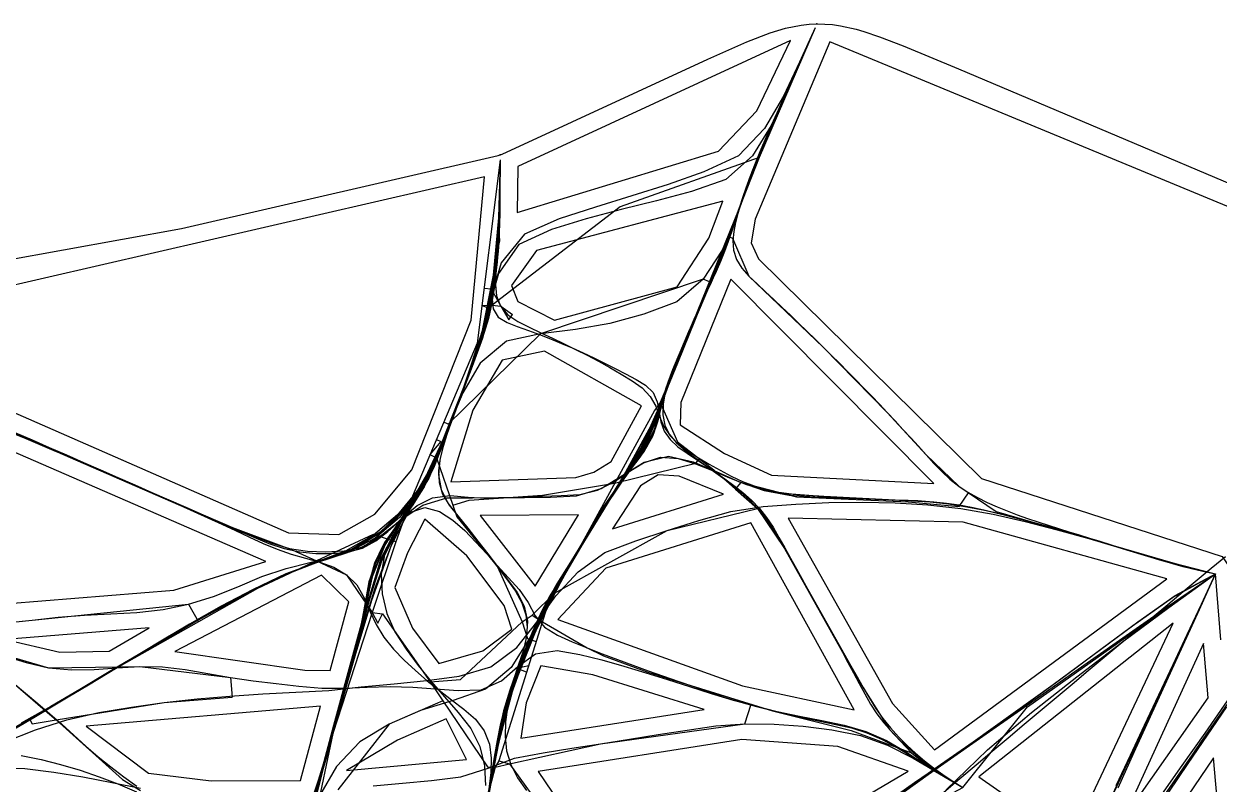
# Model space of a CAD drawing. Header units: metres. Extents: x 465982 to 489928, y 209046 to 231790.
# Drawn here: x 473876 to 478407, y 225433 to 228313 of the extents above; entities that cross this region are included whole.
import ezdxf

# ---------------------------------------------------------------- set-up
doc = ezdxf.new("R2010")
doc.units = ezdxf.units.M
for name, color, linetype in [('ANCHORS_INSIDE', 30, 'CONTINUOUS'), ('ANCHORS_OUTSIDE', 30, 'CONTINUOUS'), ('CELL', 1, 'CONTINUOUS'), ('GREEN_CORRIDOR_EDGES', 3, 'CONTINUOUS'), ('GREEN_CORRIDOR_PARCELS', 3, 'CONTINUOUS'), ('WOOL_PARCELS', 32, 'CONTINUOUS'), ('WOOL_ROADS_L1', 30, 'CONTINUOUS'), ('WOOL_ROADS_L2', 94, 'CONTINUOUS'), ('WOOL_THREADS', 8, 'CONTINUOUS')]:
    doc.layers.add(name, color=color, linetype=linetype)

msp = doc.modelspace()

# ---------------------------------------------------------------- linework, layer by layer
at = {"layer": 'ANCHORS_INSIDE'}
msp.add_point((477440.505, 225468.088), dxfattribs=at)
at = {"layer": 'ANCHORS_OUTSIDE'}
for p in [(476881.86, 228313.48), (475681.251, 227817.878)]:
    msp.add_point(p, dxfattribs=at)
at = {"layer": 'CELL'}
msp.add_lwpolyline([(473803.14, 227416.44), (474472.98, 227538.34), (475673.41, 227815.21), (475688.81, 227820.45), (476468.82, 228180.22), (476616.05, 228245.43), (476704.48, 228279.29), (476763.5, 228296.93), (476822.63, 228308.75), (476852.23, 228312.05), (476881.86, 228313.48), (476911.52, 228313.01), (476941.22, 228310.66), (476970.94, 228306.52), (477030.46, 228293.51), (477060.25, 228285.01), (477119.89, 228265.06), (477209.41, 228230.54), (477418.4, 228143.25), (479120.33, 227423.16)], dxfattribs=at)
at = {"layer": 'GREEN_CORRIDOR_EDGES'}
msp.add_lwpolyline([(477363.299, 225402.434), (477424.421, 225454.416), (477485.494, 225506.15), (477546.238, 225557.481), (477607.081, 225608.64), (477667.793, 225659.624), (477728.486, 225710.527), (477789.214, 225761.422), (477849.987, 225812.141), (477910.66, 225862.77), (477971.384, 225913.384), (478032.013, 225963.91), (478092.332, 226014.095), (478152.484, 226064.198), (478212.191, 226114.013), (478270.207, 226162.339), (478323.692, 226206.676), (478377.076, 226250.968), (478430.502, 226295.428)], dxfattribs=at)
at = {"layer": 'GREEN_CORRIDOR_PARCELS'}
for points in [[(477843.101, 225217.369), (478232.065, 226043.309), (477496.338, 225460.172)], [(478044.199, 225303.186), (478365.492, 225759.459), (478347.597, 225966.278)], [(478451.44, 224791.106), (478385.393, 225531.844), (478065.775, 225061.483)]]:
    msp.add_lwpolyline(points, close=True, dxfattribs=at)
at = {"layer": 'WOOL_PARCELS'}
for points in [[(475745.641, 227599.208), (476508.63, 227831.764), (476654.29, 227984.088), (476781.472, 228250.431), (475748.067, 227773.786)], [(478488.433, 225949.306), (478480.862, 225928.998), (479381.928, 227230.958), (476931.206, 228245.696), (476647.768, 227573.348), (476632.593, 227483.456), (476660.616, 227422.886), (477506.009, 226590.932), (478418.465, 226294.737), (478459.5, 226234.333)], [(474878.91, 226385.167), (475069.527, 226378.373), (475206.905, 226455.746), (475346.389, 226623.686), (475572.07, 227191.195), (475622.245, 227734.452), (473536.65, 227253.426), (473563.576, 227043.601), (473615.803, 226937.66)], [(475887.316, 227191.025), (476351.92, 227316.877), (476472.427, 227501.451), (476525.634, 227642.421), (475818.845, 227455.502), (475724.836, 227322.085), (475749.02, 227261.037)], [(477325.9, 226571.524), (476555.316, 227346.859), (476366.351, 226878.369), (476363.415, 226794.422), (476531.91, 226685.63), (476709.626, 226603.692)], [(475494.481, 226578.496), (475968.534, 226595.122), (476036.292, 226615.318), (476102.816, 226655.67), (476217.096, 226866.739), (475849.158, 227074.021), (475689.401, 227039.228), (475578.465, 226849.325)], [(473567.44, 226096.916), (474444.529, 226167.514), (474793.676, 226276.858), (473562.909, 226810.504), (473501.341, 226214.574)], [(476107.047, 226399.929), (476528.17, 226531.307), (476360.013, 226599.78), (476280.26, 226604.671), (476212.831, 226563.599)], [(475448.851, 225889.752), (475615.809, 225938.481), (475725.751, 226020.209), (475696.809, 226109.712), (475555.584, 226297.447), (475395.375, 226437.175), (475329.626, 226309.557), (475282.314, 226177.888), (475348.968, 226024.202)], [(475814.224, 226183.499), (475978.381, 226453.647), (475605.876, 226450.94)], [(477327.752, 225562.353), (478207.835, 226211.076), (477436.383, 226425.563), (476772.813, 226440.158), (477168.296, 225738.23)], [(477023.679, 225714.084), (476631.672, 226422.823), (476081.511, 226251.188), (475900.066, 226057.046), (476599.667, 225805.615)], [(474941.645, 225864.609), (475037.333, 225863.835), (475108.427, 226123.755), (475003.703, 226225.006), (474448.868, 225935.003)], [(474012.968, 225932.216), (474199.41, 225936.084), (474350.666, 226025.138), (473806.73, 225981.356)], [(475759.89, 225606.601), (476454.594, 225715.582), (476032.806, 225847.436), (475835.808, 225881.01), (475780.115, 225740.606)], [(474586.047, 225445.259), (474924.994, 225445.976), (475000.496, 225728.705), (474111.945, 225652.114), (474348.813, 225474.514)], [(475098.486, 225483.964), (475553.794, 225526.735), (475476.822, 225680.626), (475291.929, 225599.699)], [(476143.9, 224921.363), (476655.681, 225144.141), (477227.965, 225481.595), (476961.456, 225575.345), (476597.894, 225602.279), (475825.107, 225480.589), (476009.082, 225210.488)]]:
    msp.add_lwpolyline(points, close=True, dxfattribs=at)
at = {"layer": 'WOOL_ROADS_L1'}
for points in [[(476875.433, 228299.212), (476663.256, 227807.487), (476586.206, 227611.693), (476306.083, 226920.62), (476287.394, 226879.349), (476266.603, 226848.407), (475858.879, 226102.638), (475676.252, 225521.024), (475663.089, 225496.922), (475446.108, 224674.042), (475185.321, 224184.35), (475163.459, 224131.5), (475043.45, 223930.082), (474806.369, 223548.002)], [(475681.218, 227798.999), (475594.843, 227103.776), (475320.773, 226458.169), (475316.567, 226435.709), (475285.441, 226350.468), (475196.186, 226083.039), (475047.178, 225624.167), (474980.321, 225305.995), (474963.3, 225265.744), (474940.689, 225127.77), (474899.982, 224938.017), (474912.04, 224234.728), (474807.13, 223590.036), (474806.369, 223548.002)]]:
    msp.add_lwpolyline(points, dxfattribs=at)
at = {"layer": 'WOOL_ROADS_L2'}
for points in [[(476663.256, 227807.487), (476136.791, 227620.619), (475651.665, 227248.093)], [(476544.706, 227509.309), (476562.314, 227502.171), (476623.795, 227357.769), (476905.892, 227088.599), (477148.856, 226840.702), (477296.013, 226680.513), (477419.646, 226562.245), (477560.991, 226465.395), (478230.78, 226271.534), (478392.919, 226229.579)], [(476474.621, 227336.409), (476451.134, 227345.929), (475834.534, 227139.446)], [(475620.786, 227312.593), (475647.661, 227309.254)], [(475647.661, 227309.254), (475684.36, 227243.473)], [(475636.281, 227236.28), (475612.524, 227246.094), (475651.665, 227248.093)], [(475651.665, 227248.093), (475636.281, 227236.28)], [(475651.665, 227248.093), (475684.36, 227243.473)], [(475684.36, 227243.473), (475728.342, 227212.698)], [(475684.36, 227243.473), (475713.923, 227191.821)], [(475713.923, 227191.821), (475728.342, 227212.698)], [(477963.993, 225050.035), (479125.615, 226731.722), (479462.307, 227228.966)], [(475834.534, 227139.446), (475484.802, 226797.43)], [(473472.476, 226917.078), (473541.737, 226919.041), (473778.012, 226789.605), (474626.867, 226420.391), (474893.227, 226320.66)], [(476287.394, 226879.349), (476353.261, 226730.193), (476491.964, 226623.227), (476573.338, 226550.947)], [(475484.802, 226797.43), (475467.849, 226804.627)], [(475457.047, 226731.252), (475415.415, 226681.614)], [(475439.807, 226738.57), (475457.047, 226731.252)], [(475415.415, 226681.614), (475439.672, 226669.744), (475501.833, 226490.276)], [(476422.944, 226648.443), (476436.49, 226666.008)], [(475501.833, 226490.276), (475563.718, 226509.106), (475841.591, 226527.818), (476115.06, 226573.122), (476422.944, 226648.443)], [(476573.338, 226550.947), (476595.209, 226575.57), (476804.519, 226521.916), (477227.673, 226501.931), (477421.686, 226484.61)], [(476573.338, 226550.947), (476656.726, 226477.392)], [(477421.686, 226484.61), (477457.235, 226536.489)], [(475501.833, 226490.276), (475517.42, 226445.273), (475670.76, 226256.141), (475764.851, 226047.938)], [(475887.118, 226156.505), (476314.663, 226394.312), (476656.726, 226477.392)], [(476656.726, 226477.392), (476759.836, 226325.344), (477032.282, 225838.718), (477157.803, 225639.57), (477240.174, 225551.921)], [(475285.441, 226350.468), (475200.22, 226378.425), (474985.656, 226278.324)], [(474893.227, 226320.66), (474985.656, 226278.324)], [(474985.656, 226278.324), (474761.706, 226173.843), (474236.385, 225877.62)], [(474985.656, 226278.324), (475098.852, 226226.476), (475196.186, 226083.039)], [(476832.742, 225097.341), (477435.814, 225420.649), (477680.675, 225725.368), (478392.919, 226229.579), (477873.302, 225113.672), (477963.993, 225050.035), (478533.465, 224707.226)], [(475887.118, 226156.505), (475802.804, 226072.581), (475841.659, 226047.798)], [(473584.881, 226020.994), (474500.632, 226114.673)], [(474500.632, 226114.673), (474537.941, 226047.665)], [(475196.186, 226083.039), (475235.995, 226078.121), (475416.015, 225820.265)], [(475196.186, 226083.039), (475218.392, 226042.498)], [(475218.392, 226042.498), (475235.995, 226078.121)], [(475764.851, 226047.938), (475802.804, 226072.581)], [(475416.015, 225820.265), (475531.078, 225829.245), (475764.851, 226047.938)], [(475764.851, 226047.938), (475785.23, 225984.321)], [(475841.659, 226047.798), (476011.115, 225948.82), (476073.256, 225918.7), (476241.178, 225857.578), (476713.351, 225710.177), (477012.16, 225636.205), (477240.174, 225551.921)], [(475785.23, 225984.321), (475818.452, 225973.889)], [(473636.98, 225971.361), (473834.907, 225816.505), (473957.349, 225711.525)], [(473636.98, 225971.361), (473969.539, 225873.49), (474236.385, 225877.62)], [(474236.385, 225877.62), (473957.349, 225711.525)], [(474236.385, 225877.62), (474315.154, 225878.839), (474659.418, 225837.05)], [(475741.656, 225872.783), (475789.647, 225882.155)], [(475781.819, 225857.226), (475741.656, 225872.783)], [(474659.418, 225837.05), (474665.659, 225762.168)], [(475416.015, 225820.265), (475464.558, 225748.236)], [(473998.566, 225676.186), (474408.057, 225741.605), (474665.659, 225762.168)], [(475464.558, 225748.236), (475261.085, 225659.546), (475065.998, 225411.316)], [(475464.558, 225748.236), (475633.274, 225497.79)], [(473957.349, 225711.525), (473899.017, 225677.331)], [(473957.349, 225711.525), (473998.566, 225676.186)], [(476609.455, 225661.165), (476632.623, 225735.378)], [(473899.017, 225677.331), (473592.721, 225504.945)], [(473899.017, 225677.331), (473907.821, 225661.689)], [(473907.821, 225661.689), (473998.566, 225676.186)], [(473998.566, 225676.186), (474250.505, 225450.712), (474318.333, 225408.903)], [(475716.903, 225509.404), (476062.317, 225586.029), (476609.455, 225661.165)], [(475676.252, 225521.024), (475716.903, 225509.404)], [(477240.174, 225551.921), (477285.488, 225514.629)], [(475633.274, 225497.79), (475663.089, 225496.922), (475716.903, 225509.404)], [(475716.903, 225509.404), (475856.817, 225314.676), (475980.156, 225109.732), (476109.484, 224844.532)], [(476211.659, 224708.14), (476813.303, 225133.599), (477328.951, 225487.457)], [(477285.488, 225514.629), (477328.951, 225487.457)]]:
    msp.add_lwpolyline(points, dxfattribs=at)
at = {"layer": 'WOOL_THREADS'}
for points in [[(476875.433, 228299.212), (476820.448, 228174.488), (476766, 228051.204), (476708.456, 227929.05), (476637.722, 227814.087), (476536.633, 227724.173), (476407.074, 227678.554), (476274.01, 227643.568), (476140.569, 227610.089), (476007.597, 227574.923), (475876.242, 227534.382), (475751.818, 227477.033), (475674.838, 227367.785), (475637.986, 227238.435), (475603.046, 227108.31), (475559.998, 226980.232), (475514.032, 226853.019), (475466.268, 226726.478), (475411.941, 226602.615), (475337.979, 226489.796), (475241.926, 226394.443), (475126.555, 226322.927), (474997.777, 226276.767), (474869.349, 226229.785), (474745.345, 226170.695), (474623.615, 226106.638), (474503.487, 226039.091), (474385.146, 225968.413), (474267.25, 225897.097), (474149.204, 225826.027), (474031.464, 225754.777), (473913.784, 225683.984), (473795.45, 225614.242)], [(476875.433, 228299.212), (476816.661, 228168.189), (476755.319, 228039.726), (476682.976, 227916.863), (476584.529, 227813.911), (476454.054, 227752.906), (476318.007, 227704.943), (476180.418, 227661.482), (476042.397, 227619.413), (475905.034, 227575.144), (475773.159, 227517.328), (475685.767, 227408.286), (475645.878, 227273.806), (475611.775, 227137.249), (475567.85, 227002.609), (475520.055, 226869.454), (475469.859, 226737.027), (475412.866, 226607.443), (475334.891, 226489.8), (475233.172, 226391.111), (475111.839, 226317.478), (474977.444, 226268.546), (474843.801, 226216.972), (474714.867, 226153.048), (474588.575, 226084.322), (474464.028, 226012.335), (474340.099, 225939.783), (474216.648, 225866.654), (474093.272, 225793.361), (473969.784, 225720.814), (473845.15, 225650.269)], [(476875.433, 228299.212), (476821.426, 228179.062), (476768.293, 228060.285), (476715.848, 227941.027), (476665.536, 227820.714), (476618.643, 227698.703), (476573.949, 227575.913), (476522.76, 227455.634), (476451.134, 227345.929), (476350.927, 227260.46), (476226.326, 227213.242), (476097.551, 227178.359), (475966.575, 227154.953), (475834.752, 227139.652), (475705.424, 227111.486), (475605.132, 227028.185), (475539.392, 226915.65), (475489.573, 226795.05), (475441.038, 226673.507), (475383.19, 226556.308), (475311.746, 226447.392), (475242.123, 226337.142), (475193.397, 226215.603), (475165.219, 226086.632), (475136.523, 225957.568), (475102.536, 225829.66), (475067.431, 225701.906), (475030.911, 225574.097), (474991.924, 225447.138), (474949.409, 225321.404)], [(476875.433, 228299.212), (476822.353, 228181.105), (476770.104, 228064.484), (476718.452, 227947.65), (476668.598, 227829.835), (476622.065, 227710.503), (476578.942, 227589.915), (476535.687, 227469.337), (476487.311, 227350.47), (476434.682, 227232.933), (476383.221, 227114.984), (476334.523, 226995.81), (476292.142, 226875.169), (476246.794, 226755.802), (476182.36, 226644.638), (476110.887, 226537.927), (476042.151, 226429.744), (475976.841, 226319.382), (475911.601, 226208.837), (475848.632, 226097.23), (475791.183, 225983.017), (475723.243, 225874.665), (475625.745, 225792.367), (475503.716, 225749.699), (475380.054, 225711.619), (475261.085, 225659.546), (475149.605, 225592.849), (475060.552, 225499.419), (474996.214, 225387.824)], [(476875.433, 228299.212), (476804.859, 228142.072), (476735.553, 227985.411), (476668.918, 227827.558), (476606.999, 227667.556), (476548.171, 227506.462), (476485.083, 227346.867), (476417.54, 227188.38), (476352.067, 227028.962), (476288.406, 226868.693), (476218.266, 226711.068), (476128.785, 226563.154), (476036.442, 226416.949), (475947.139, 226268.404), (475861.475, 226118.171), (475789.869, 225961.841), (475729.813, 225800.431), (475684.448, 225633.851), (475650.781, 225464.622), (475620.631, 225294.621)], [(476875.433, 228299.212), (476787.05, 228101.91), (476700.898, 227903.722), (476620.411, 227703.245), (476544.203, 227501.335), (476463.528, 227300.995), (476382.439, 227100.81), (476301.071, 226900.255), (476212.792, 226703.097), (476100.467, 226517.765), (475986.909, 226332.513), (475877.669, 226144.597), (475786.644, 225948.222), (475713.533, 225744.288), (475662.515, 225533.585), (475623.487, 225320.214)], [(476875.433, 228299.212), (476811.304, 228156.976), (476747.991, 228015.464), (476686.459, 227873.308), (476629.067, 227729.269), (476575.943, 227583.687), (476521.662, 227438.441), (476460.839, 227295.499), (476399.761, 227152.562), (476341.781, 227008.242), (476289.59, 226862.597), (476230.189, 226719.976), (476148.356, 226587.97), (476062.248, 226458.3), (475979.532, 226326.15), (475898.504, 226192.804), (475826.585, 226054.874), (475765.873, 225912.396), (475714.627, 225765.986), (475676.508, 225615.683), (475648.61, 225463.843), (475623.539, 225311.158)], [(476875.433, 228299.212), (476817.352, 228170.31), (476759.976, 228042.55), (476703.484, 227914.115), (476650.319, 227784.669), (476601.806, 227653.46), (476554.774, 227521.433), (476503.557, 227390.874), (476446.9, 227261.892), (476391.194, 227132.411), (476338.59, 227001.962), (476291.089, 226870.451), (476238.723, 226740.831), (476166.322, 226620.152), (476088.795, 226502.796), (476014.205, 226383.109), (475941.935, 226262.169), (475871.391, 226140.41), (475810.794, 226014.144), (475756.569, 225884.978), (475710.19, 225752.72), (475675.967, 225616.927), (475650.178, 225480.011), (475626.791, 225342.322)], [(476875.433, 228299.212), (476793.176, 228115.935), (476712.894, 227932.111), (476637.14, 227746.038), (476566.716, 227557.515), (476493.758, 227369.812), (476415.514, 227184.044), (476339.024, 226997.419), (476263.782, 226811.318), (476169.608, 226633.593), (476063.856, 226462.521), (475958.804, 226290.671), (475857.995, 226116.384), (475775.14, 225933.935), (475708.87, 225744.689), (475662.595, 225549.521), (475627.44, 225352.261)], [(476875.433, 228299.212), (476781.829, 228090.417), (476691.046, 227880.265), (476606.794, 227667.374), (476526.306, 227453.042), (476439.993, 227240.576), (476354.234, 227027.956), (476266.14, 226816.195), (476156.851, 226614.343), (476037.144, 226418.359), (475921.402, 226219.579), (475816.761, 226015.228), (475732.142, 225801.9), (475672.323, 225579.671), (475628.17, 225354.065)], [(476875.433, 228299.212), (476834.876, 228208.87), (476795.021, 228120.138), (476755.39, 228031.763), (476716.102, 227943.13), (476677.693, 227854.052), (476641.253, 227764.263), (476607.56, 227673.345), (476576.159, 227581.667), (476544.681, 227489.812), (476509.056, 227399.656), (476469.464, 227310.783), (476429.237, 227221.958), (476390.292, 227132.488), (476352.896, 227042.642), (476318.439, 226951.771), (476290.999, 226859.578), (476262.37, 226767.902), (476216.617, 226682.816), (476159.864, 226603.501), (476102.716, 226524.277), (476049.6, 226441.997), (475999.512, 226357.767), (475948.451, 226274.255), (475896.396, 226191.689), (475849.091, 226106.865), (475809.319, 226019.066), (475771.907, 225930.212), (475736.724, 225840.355), (475706.441, 225748.413), (475682.035, 225654.831), (475663.744, 225559.658), (475647.6, 225464.197), (475631.296, 225368.576)], [(476875.433, 228299.212), (476828.216, 228194.05), (476781.676, 228090.445), (476735.268, 227986.726), (476689.691, 227882.663), (476646.565, 227777.583), (476607.105, 227671.033), (476570.188, 227563.503), (476531.343, 227456.283), (476487.735, 227350.363), (476440.603, 227245.525), (476394.813, 227140.242), (476351.568, 227034.265), (476311.974, 226926.988), (476276.338, 226819.035), (476230.538, 226715.07), (476168.211, 226619.46), (476103.087, 226525.878), (476041.693, 226429.611), (475983.4, 226331.308), (475924.285, 226233.271), (475866.106, 226135.14), (475815.535, 226033.466), (475771.411, 225928.689), (475731.211, 225822.136), (475697.268, 225712.917), (475671.875, 225601.693), (475651.271, 225489.878), (475632.708, 225377.67)], [(476875.433, 228299.212), (476841.104, 228222.693), (476807.477, 228147.714), (476774.306, 228073.624), (476741.29, 227999.658), (476708.579, 227925.464), (476676.477, 227850.931), (476645.768, 227775.822), (476617.211, 227699.861), (476590.519, 227623.247), (476564.25, 227546.079), (476536.744, 227469.384), (476506.479, 227393.589), (476473.439, 227318.384), (476439.11, 227243.324), (476405.815, 227167.867), (476373.455, 227091.796), (476341.725, 227015.562), (476313.946, 226938.591), (476291.385, 226860.913), (476268.413, 226783.431), (476232.607, 226710.492), (476186.699, 226643.081), (476138.923, 226577.04), (476092.147, 226509.943), (476048.494, 226440.337), (476007.094, 226369.265), (475964.896, 226298.685), (475921.493, 226228.48), (475878.073, 226158.421), (475839.771, 226086.329), (475807.187, 226011.591), (475775.357, 225936.511), (475744.794, 225860.699), (475717.929, 225783.935), (475694.57, 225705.767), (475676.632, 225626.242), (475660.823, 225546.619), (475648.046, 225466.693), (475634.796, 225386.48)], [(476875.433, 228299.212), (476798.867, 228128.605), (476723.781, 227957.951), (476652.19, 227785.808), (476586.395, 227611.56), (476520.688, 227437.265), (476449.079, 227264.863), (476378.156, 227092.271), (476309.063, 226919.126), (476238.192, 226747.095), (476143.907, 226585.81), (476043.456, 226427.818), (475946.142, 226267.704), (475853.475, 226105.199), (475777.337, 225935.132), (475715.391, 225759.115), (475671.1, 225577.927), (475637.498, 225394.726)], [(476875.433, 228299.212), (476847.863, 228237.761), (476821.037, 228177.978), (476794.883, 228119.648), (476768.878, 228061.648), (476742.781, 228003.538), (476716.764, 227945.372), (476691.061, 227887.181), (476666.321, 227828.894), (476642.421, 227770.013), (476620.169, 227710.384), (476599.394, 227650.249), (476579.242, 227589.538), (476559.488, 227528.656), (476538.098, 227468.152), (476514.377, 227408.376), (476488.17, 227349.322), (476460.068, 227290.652), (476432.892, 227231.576), (476406.752, 227172.181), (476381.228, 227112.648), (476355.952, 227052.882), (476330.355, 226993.177), (476309.116, 226932.822), (476293.311, 226871.562), (476279.473, 226809.908), (476259.491, 226749.812), (476227.529, 226694.119), (476188.088, 226642.365), (476148.13, 226591.122), (476109.29, 226538.472), (476073.252, 226484.222), (476039.737, 226427.976), (476007.696, 226370.667), (475974.653, 226313.976), (475940.339, 226257.87), (475904.877, 226202.587), (475870.107, 226146.876), (475838.946, 226090.072), (475812.409, 226031.228), (475787.92, 225971.521), (475763.927, 225911.263), (475740.153, 225850.583), (475718.601, 225789.167), (475698.792, 225726.431), (475682.759, 225662.937), (475670.11, 225598.644), (475659.073, 225534.419), (475649.052, 225470.015), (475637.991, 225405.459)], [(476875.433, 228299.212), (476853.449, 228250.21), (476832.23, 228202.913), (476811.76, 228157.292), (476791.737, 228112.624), (476771.83, 228068.22), (476751.934, 228023.943), (476732.22, 227979.925), (476712.398, 227935.593), (476692.508, 227890.72), (476673.259, 227845.908), (476654.461, 227800.888), (476636.486, 227755.328), (476619.339, 227709.187), (476603.006, 227662.544), (476587.62, 227615.251), (476572.614, 227567.89), (476556.864, 227520.427), (476539.945, 227473.22), (476521.647, 227426.472), (476501.912, 227380.173), (476480.644, 227334.056), (476458.396, 227287.488), (476436.896, 227240.677), (476416.093, 227193.453), (476395.839, 227145.771), (476375.841, 227098.097), (476355.523, 227050.318), (476335.121, 227002.324), (476316.936, 226954.238), (476302.276, 226905.966), (476289.632, 226857.306), (476277.726, 226808.501), (476262.128, 226760.429), (476239.241, 226714.718), (476210.317, 226671.466), (476178.02, 226628.997), (476145.907, 226586.353), (476114.379, 226542.839), (476084.365, 226498.56), (476055.617, 226452.937), (476027.974, 226406.609), (476000.791, 226359.193), (475973.117, 226312.173), (475944.596, 226265.158), (475915.405, 226218.566), (475886.241, 226172.23), (475859.6, 226125.035), (475835.629, 226076.945), (475814.048, 226028.849), (475793.812, 225979.892), (475774.451, 225930.105), (475755.781, 225879.714), (475737.712, 225828.777), (475722.074, 225776.562), (475709.518, 225723.093), (475701.315, 225668.744), (475699.833, 225613.771), (475705.957, 225559.365), (475722.01, 225506.656), (475747.684, 225456.378), (475781.876, 225409.067)], [(476875.433, 228299.212), (476857.179, 228258.515), (476839.687, 228219.517), (476822.831, 228181.939), (476806.587, 228145.751), (476790.724, 228110.384), (476774.924, 228075.156), (476759.137, 228040.036), (476743.288, 228004.583), (476727.437, 227969.023), (476711.622, 227933.628), (476695.763, 227897.923), (476680.373, 227862.224), (476665.241, 227826.138), (476650.289, 227789.747), (476635.984, 227753.173), (476622.215, 227716.195), (476609.021, 227678.923), (476596.415, 227641.095), (476583.895, 227602.98), (476571.597, 227564.896), (476558.94, 227526.675), (476545.673, 227488.533), (476531.38, 227450.896), (476516.033, 227413.179), (476499.625, 227375.626), (476482.233, 227338.173), (476464.118, 227300.376), (476446.492, 227262.281), (476429.307, 227223.835), (476412.506, 227185.169), (476395.917, 227146.341), (476379.514, 227107.619), (476363.118, 227068.546), (476346.651, 227029.593), (476330.471, 226990.429), (476316.639, 226951.347), (476305.947, 226912.341), (476298.919, 226872.726), (476297.516, 226832.593), (476305.253, 226793.626), (476322.822, 226757.624), (476349.262, 226726.128), (476382.095, 226697.867), (476417.983, 226671.318), (476454.087, 226645.259), (476490.135, 226619.245), (476525.856, 226592.857), (476561.229, 226565.984), (476595.44, 226538.048), (476628.073, 226508.288), (476658.727, 226476.314), (476686.791, 226441.624), (476712.555, 226404.425), (476736.208, 226365.011), (476759.328, 226325.046), (476782.335, 226284.982), (476805.268, 226244.841), (476828.146, 226204.628), (476850.983, 226164.345), (476873.794, 226123.994), (476896.596, 226083.576), (476919.404, 226043.095), (476942.238, 226002.55), (476965.116, 225961.941), (476988.063, 225921.275), (477011.099, 225880.552), (477034.251, 225839.779), (477057.546, 225798.954), (477081.02, 225758.24), (477105.879, 225718.902), (477132.543, 225681.435), (477161.21, 225646.007), (477191.613, 225612.474), (477223.448, 225580.597), (477256.047, 225550.296), (477289.346, 225521.286), (477323.767, 225494.222), (477359.529, 225468.722), (477396.882, 225444.351), (477435.814, 225420.649)], [(476875.433, 228299.212), (476859.003, 228262.581), (476843.285, 228227.538), (476828.268, 228194.058), (476813.907, 228162.076), (476800.03, 228131.146), (476786.344, 228100.615), (476772.654, 228070.109), (476758.958, 228039.679), (476745.194, 228008.896), (476731.449, 227978.105), (476717.444, 227947.011), (476703.34, 227915.677), (476689.723, 227884.408), (476676.441, 227853.163), (476663.299, 227821.91), (476650.18, 227790.277), (476637.567, 227758.392), (476625.41, 227726.298), (476613.749, 227694.023), (476602.597, 227661.478), (476592.044, 227628.386), (476582.049, 227594.849), (476573.621, 227561.16), (476566.904, 227526.634), (476563.798, 227491.39), (476566.459, 227455.765), (476577.363, 227420.9), (476597.072, 227388.257), (476623.795, 227357.769), (476655.341, 227328.144), (476687.001, 227298.591), (476718.603, 227268.964), (476750.071, 227239.185), (476781.436, 227209.275), (476812.712, 227179.261), (476843.882, 227149.15), (476874.942, 227118.933), (476905.892, 227088.599), (476936.724, 227058.136), (476967.424, 227027.529), (476997.991, 226996.773), (477028.426, 226965.87), (477058.729, 226934.804), (477088.901, 226903.581), (477118.945, 226872.218), (477148.856, 226840.703), (477178.632, 226809.021), (477208.242, 226777.171), (477237.66, 226745.124), (477266.902, 226712.884), (477296.013, 226680.513), (477325.074, 226648.035), (477355.014, 226616.837), (477386.425, 226588.089), (477419.646, 226562.245), (477454.53, 226539.193), (477490.478, 226518.634), (477527.293, 226500.068), (477564.852, 226483.277), (477602.988, 226467.878), (477641.467, 226453.55), (477680.176, 226439.919), (477719.119, 226426.804), (477758.043, 226414.064), (477797.189, 226401.544), (477836.494, 226389.23), (477875.836, 226377.021), (477915.118, 226364.904), (477954.39, 226352.841), (477993.698, 226340.785), (478032.968, 226328.742), (478072.367, 226316.652), (478111.843, 226304.519), (478151.283, 226292.355), (478190.626, 226280.185), (478230.026, 226268.749), (478269.705, 226258.048), (478309.959, 226248.001), (478350.992, 226238.542), (478392.919, 226229.579)], [(475681.218, 227798.999), (475680.203, 227678.179), (475678.046, 227559.304), (475671.151, 227441.404), (475657.531, 227323.615), (475635.036, 227206.8), (475600.822, 227092.396), (475560.585, 226979.203), (475518.875, 226866.406), (475476.741, 226753.679), (475431.616, 226642.144), (475374.642, 226536.599), (475299.587, 226443.04), (475208.216, 226365.132), (475101.115, 226309.111), (474984.954, 226271.302), (474870.035, 226229.716), (474759.24, 226176.736), (474650.29, 226119.849), (474542.95, 226060.081), (474437.133, 225997.759), (474331.65, 225935.033), (474226.574, 225871.849), (474121.638, 225808.417), (474016.47, 225745.286), (473910.86, 225683.031), (473804.469, 225621.956)], [(475681.218, 227798.999), (475679.462, 227678.531), (475676.396, 227560.06), (475668.658, 227442.667), (475654.322, 227325.515), (475631.678, 227209.347), (475598.609, 227095.208), (475559.556, 226982.345), (475518.097, 226870.275), (475474.734, 226758.786), (475427.081, 226648.98), (475368.521, 226545.167), (475292.465, 226453.595), (475201.842, 226375.777), (475096.961, 226316.706), (474983.592, 226273.292), (474870.906, 226227.892), (474761.278, 226174.113), (474652.984, 226117.509), (474546.011, 226058.587), (474440.379, 225997.458), (474335.106, 225935.908), (474230.179, 225874.025), (474125.359, 225811.79), (474020.595, 225749.285), (473915.718, 225687.251), (473810.325, 225626.191)], [(475681.218, 227798.999), (475679.225, 227670.218), (475675.461, 227543.23), (475666.021, 227417.115), (475648.612, 227291.347), (475620.994, 227167.218), (475582.466, 227045.464), (475539.408, 226925.191), (475494.231, 226805.89), (475445.913, 226688.107), (475388.927, 226574.146), (475314.02, 226471.277), (475222.442, 226383.923), (475113.731, 226318.622), (474993.499, 226275.32), (474873.6, 226230.88), (474757.759, 226175.564), (474643.74, 226116.392), (474531.273, 226054.242), (474420.338, 225989.146), (474309.909, 225923.167), (474199.015, 225857.876), (474088.389, 225792.005), (473977.724, 225726.851), (473866.334, 225663.286)], [(475681.218, 227798.999), (475678.33, 227608.093), (475665.811, 227418.869), (475635.835, 227231.259), (475583.553, 227048.331), (475518.825, 226869.38), (475446.502, 226693.203), (475364.258, 226521.56), (475274.493, 226353.734), (475205.945, 226175.449), (475151.341, 225992.48), (475097.664, 225808.863), (475045.657, 225624.978), (474993.858, 225440.97), (474946.156, 225255.806)], [(475681.218, 227798.999), (475677.355, 227593.517), (475661.515, 227390.05), (475625.225, 227188.556), (475564.982, 226992.415), (475492.874, 226800.478), (475410.023, 226612.869), (475309.892, 226434.189), (475218.453, 226250.63), (475158.827, 226053.337), (475104.322, 225854.062), (475050.333, 225654.896), (474997.031, 225455.296), (474947.668, 225254.89)], [(475681.218, 227798.999), (475678.099, 227622.308), (475668.029, 227447.14), (475643.892, 227273.023), (475600.576, 227102.355), (475543.613, 226935.232), (475480.057, 226771.042), (475408.244, 226610.122), (475321.016, 226457.347), (475239.741, 226301.91), (475186.366, 226134.07), (475140.692, 225963.904), (475092.994, 225794.171), (475045.452, 225624.624), (474997.077, 225455.247), (474950.723, 225285.486)], [(475681.218, 227798.999), (475675.371, 227579.048), (475655.214, 227360.804), (475611.689, 227145.427), (475542.839, 226935.853), (475461.503, 226731.322), (475368.574, 226531.869), (475267.879, 226336.419), (475193.293, 226128.847), (475131.165, 225917.087), (475070.121, 225705.013), (475011.146, 225492.048), (474956.509, 225277.987)], [(475681.218, 227798.999), (475678.611, 227652.255), (475672.923, 227506.953), (475658.601, 227362.714), (475633.125, 227219.312), (475593.185, 227078.519), (475545.311, 226940.245), (475494.269, 226803.937), (475439.3, 226669.304), (475373.96, 226539.593), (475297.683, 226416.093), (475229.746, 226287.759), (475186.972, 226148.398), (475151.587, 226006.79), (475112.915, 225865.656), (475074.102, 225724.546), (475034.826, 225583.302), (474995.056, 225442.509), (474956.925, 225301.263)], [(475681.218, 227798.999), (475679.699, 227668.554), (475676.469, 227539.804), (475667.588, 227411.706), (475650.624, 227283.968), (475621.731, 227158.521), (475581.245, 227035.609), (475536.552, 226914.212), (475490.254, 226793.337), (475441.04, 226673.23), (475383.101, 226557.257), (475312.956, 226448.554), (475244.714, 226338.548), (475196.206, 226218.031), (475167.125, 226090.429), (475137.931, 225962.701), (475104.102, 225835.89), (475069.642, 225709.214), (475034.604, 225582.4), (474999.073, 225455.953), (474964.355, 225329.288)], [(475681.218, 227798.999), (475680.363, 227694.234), (475679.076, 227591.417), (475674.864, 227490.158), (475666.288, 227389.349), (475653.091, 227288.359), (475631.59, 227188.804), (475600.86, 227091.206), (475565.88, 226994.259), (475530.174, 226897.865), (475494.325, 226801.431), (475458.169, 226705.128), (475418.529, 226610.253), (475367.938, 226521.257), (475307.376, 226438.742), (475248.359, 226355.066), (475205.406, 226262.161), (475183.508, 226161.3), (475163.774, 226059.669), (475139.864, 225958.781), (475111.293, 225858.978), (475082.504, 225759.324), (475054.449, 225659.464), (475026.993, 225558.99), (474998.62, 225458.828), (474970.256, 225358.786)], [(475681.218, 227798.999), (475678.97, 227637.275), (475671.412, 227477.47), (475652.717, 227318.622), (475619.235, 227161.751), (475569.824, 227008.505), (475514.174, 226857.689), (475453.766, 226708.644), (475385.078, 226563.046), (475304.213, 226424.279), (475230.416, 226281.292), (475183.641, 226127.12), (475142.935, 225971.115), (475098.858, 225815.872), (475055.15, 225660.316), (475012.642, 225504.035), (474970.559, 225347.692)], [(475681.218, 227798.999), (475680.416, 227683.439), (475678.743, 227569.796), (475672.991, 227456.997), (475661.424, 227344.656), (475643.276, 227232.691), (475613.982, 227123.011), (475575.213, 227015.937), (475535.202, 226909.558), (475495.446, 226802.939), (475455.55, 226696.486), (475410.946, 226592.144), (475351.949, 226495.142), (475283.222, 226404.117), (475222.645, 226307.523), (475183.961, 226199.665), (475163.936, 226086.097), (475141.461, 225972.878), (475111.723, 225861.275), (475080.946, 225749.74), (475050.858, 225637.853), (475020.3, 225526.269), (474987.537, 225415.391)], [(475681.218, 227798.999), (475680.542, 227710.757), (475679.803, 227624.644), (475677.61, 227539.853), (475672.616, 227455.536), (475664.545, 227371.372), (475653.846, 227286.974), (475637.378, 227203.454), (475613.6, 227121.404), (475584.141, 227040.837), (475553.558, 226960.609), (475523.076, 226879.802), (475492.93, 226798.661), (475462.884, 226717.345), (475431.459, 226636.626), (475393.057, 226559.449), (475346.565, 226487.429), (475293.59, 226418.976), (475243.138, 226348.652), (475205.239, 226270.609), (475182.992, 226186.126), (475169.382, 226099.068), (475153.373, 226012.576), (475132.065, 225926.8), (475107.181, 225842.169), (475082.529, 225757.48), (475058.712, 225672.521), (475035.713, 225587.087), (475012.124, 225502.208), (474987.64, 225417.727)], [(475681.218, 227798.999), (475680.404, 227724.343), (475679.591, 227651.738), (475678.613, 227580.515), (475675.896, 227510.312), (475670.978, 227440.949), (475663.669, 227371.306), (475654.42, 227301.39), (475641.735, 227231.261), (475624.092, 227162.017), (475601.564, 227093.65), (475577.055, 227025.372), (475551.725, 226957.32), (475526.095, 226888.98), (475500.432, 226820.648), (475474.759, 226752.382), (475448.75, 226684.255), (475421.089, 226616.785), (475388.267, 226552.308), (475350.546, 226491.015), (475309.293, 226431.413), (475271.317, 226369.288), (475242.44, 226301.917), (475229.892, 226228.845), (475234.603, 226153.839), (475251.541, 226079.97), (475282.027, 226009.679), (475324.582, 225944.353), (475370.907, 225881.995), (475419.969, 225821.982), (475470.911, 225763.533), (475521.918, 225704.828), (475570.446, 225643.65), (475604.613, 225575.339), (475622.596, 225502.683), (475626.293, 225428.095)], [(475681.218, 227798.999), (475680.648, 227739.544), (475680.166, 227681.867), (475679.905, 227626.076), (475679.145, 227571.669), (475677.267, 227518.124), (475674.073, 227465.173), (475669.506, 227412.078), (475663.837, 227358.65), (475657.224, 227304.921), (475648.897, 227250.788), (475636.983, 227197.267), (475621.135, 227144.124), (475602.063, 227091.185), (475582.185, 227037.763), (475562.074, 226984.329), (475542.073, 226930.951), (475522.202, 226877.828), (475502.538, 226824.404), (475483.666, 226770.861), (475466.344, 226716.667), (475452.899, 226661.462), (475447.815, 226604.904), (475457.309, 226548.921), (475483.734, 226497.214), (475521.01, 226449.585), (475559.117, 226402.093), (475596.585, 226353.652), (475634.16, 226305.298), (475671.821, 226256.956), (475709.41, 226208.46), (475746.174, 226159.361), (475772.994, 226106.552), (475784.827, 226049.81), (475781.876, 225992.527), (475768.408, 225936.699), (475750.113, 225882.083), (475731.575, 225827.753), (475713.898, 225772.685), (475697.155, 225717.099), (475683.04, 225661.007), (475671.656, 225604.29), (475661.036, 225547.8), (475651.87, 225491.281), (475642.928, 225434.785), (475633.151, 225378.025)], [(475681.218, 227798.999), (475680.726, 227750.292), (475680.297, 227703.435), (475680.067, 227658.392), (475680.251, 227614.906), (475679.544, 227572.458), (475678.176, 227530.878), (475675.991, 227489.378), (475672.739, 227448.062), (475668.542, 227406.398), (475663.637, 227364.134), (475658.645, 227321.15), (475652.826, 227277.712), (475644.851, 227234.411), (475634.741, 227191.318), (475622.176, 227148.148), (475607.308, 227104.939), (475590.964, 227061.732), (475574.579, 227018.554), (475558.383, 226975.048), (475542.145, 226931.306), (475526.017, 226887.876), (475510.076, 226844.464), (475494.444, 226800.906), (475479.511, 226757.083), (475465.768, 226712.765), (475454.491, 226667.665), (475448.022, 226621.859), (475449.654, 226575.882), (475463.352, 226531.49), (475487.821, 226490.089), (475519.494, 226450.536), (475551.932, 226410.929), (475583.843, 226370.492), (475615.054, 226329.357), (475646.3, 226288.257), (475677.637, 226246.972), (475708.873, 226205.449), (475739.581, 226163.531), (475764.099, 226120.007), (475778.934, 226074.13), (475783.808, 226027.376), (475779.13, 225980.939), (475768.067, 225935.357), (475753.73, 225890.529), (475737.897, 225846.109), (475722.739, 225801.365), (475708.06, 225755.781), (475694.714, 225709.933), (475683.797, 225663.576), (475674.672, 225616.964), (475666.103, 225570.951), (475658.123, 225525.242), (475651.324, 225479.105), (475644.107, 225432.765)], [(475681.218, 227798.999), (475680.766, 227754.736), (475680.352, 227712.199), (475680.073, 227671.652), (475680.091, 227632.728), (475679.947, 227595.074), (475679.246, 227558.394), (475677.946, 227522.263), (475675.998, 227486.349), (475673.33, 227451.599), (475675.623, 227487.449), (475677.933, 227523.296), (475676.24, 227488.497), (475673.538, 227452.64), (475669.836, 227416.691), (475665.122, 227380.564), (475660.025, 227344.363), (475655.084, 227307.927), (475651.412, 227271.025), (475654.727, 227233.917), (475674.382, 227202.212), (475707.663, 227182.419), (475746.424, 227167.015), (475788.526, 227151.656), (475830.59, 227136.064), (475872.379, 227119.884), (475913.794, 227102.968), (475954.952, 227085.46), (475996.011, 227067.337), (476036.663, 227048.244), (476076.958, 227028.224), (476116.974, 227007.591), (476156.959, 226986.99), (476196.83, 226966.339), (476232.653, 226944.12), (476261.124, 226916.361), (476277.157, 226881.255), (476283.73, 226843.579), (476290.304, 226806.132), (476303.249, 226770.355), (476325.617, 226738.509), (476355.037, 226710.558), (476389.999, 226686.314), (476425.881, 226662.447), (476461.844, 226638.636), (476497.646, 226614.527), (476533.027, 226589.747), (476567.779, 226564.167), (476601.532, 226537.437), (476633.843, 226508.8), (476663.839, 226477.572), (476691.216, 226443.538), (476715.816, 226406.652), (476738.28, 226367.578), (476760.306, 226328.04), (476782.323, 226288.497), (476804.335, 226248.964), (476826.327, 226209.437), (476848.286, 226169.917), (476870.197, 226130.404), (476892.044, 226090.904), (476913.818, 226051.415), (476935.503, 226011.941), (476957.085, 225972.484), (476978.545, 225933.04), (476999.862, 225893.609), (477021.085, 225854.089), (477042.197, 225814.478), (477063.257, 225774.828), (477085.411, 225736.173), (477109.752, 225699.458), (477136.114, 225664.72), (477164.564, 225631.949), (477194.791, 225600.841), (477226.408, 225571.099), (477258.623, 225542.697), (477291.328, 225515.318), (477325.201, 225489.765), (477360.461, 225465.747), (477397.346, 225442.859), (477435.814, 225420.649)], [(475681.218, 227798.999), (475680.721, 227751.328), (475680.248, 227705.413), (475679.86, 227661.378), (475679.648, 227618.913), (475679.02, 227577.286), (475677.412, 227536.156), (475674.861, 227495.322), (475672.33, 227455.939), (475679.74, 227491.581), (475677.856, 227528.212), (475674.929, 227488.954), (475672.069, 227448.538), (475668.605, 227407.89), (475665.157, 227366.849), (475663.797, 227325.173), (475667.869, 227283.445), (475683.296, 227244.503), (475710.985, 227211.468), (475748.495, 227185.99), (475791.798, 227164.068), (475835.704, 227143.029), (475879.726, 227122.271), (475923.641, 227101.296), (475967.496, 227079.978), (476011.343, 227058.191), (476054.762, 227035.314), (476097.71, 227011.119), (476140.199, 226986.419), (476182.129, 226961.066), (476219.823, 226933.978), (476250.222, 226902.136), (476271.559, 226865.453), (476285.867, 226826.001), (476301.839, 226787.445), (476325.316, 226752.107), (476356.647, 226721.333), (476394.286, 226694.507), (476433.671, 226669.078), (476473.999, 226644.947), (476515.078, 226621.902), (476557.019, 226600.062), (476600.164, 226580.169), (476644.506, 226562.966), (476690.333, 226549.091), (476737.436, 226539.087), (476785.667, 226532.591), (476834.734, 226528.999), (476883.86, 226525.769), (476932.985, 226522.779), (476982.156, 226520.054), (477031.316, 226517.462), (477080.431, 226515.042), (477129.71, 226512.759), (477178.872, 226510.552), (477228.051, 226508.451), (477277.043, 226506.345), (477325.604, 226502.769), (477373.779, 226497.447), (477421.467, 226490.562), (477468.63, 226482.074), (477515.366, 226472.249), (477561.906, 226461.445), (477608.351, 226449.888), (477654.545, 226437.771), (477700.569, 226425.249), (477746.649, 226412.37), (477792.724, 226399.195), (477838.768, 226385.872), (477884.707, 226372.437), (477930.472, 226358.929), (477976.267, 226345.316), (478022.021, 226331.632), (478067.788, 226317.872), (478113.533, 226304.07), (478159.278, 226290.228), (478204.976, 226276.396), (478250.852, 226263.476), (478297.361, 226251.419), (478344.725, 226240.144), (478392.919, 226229.579)], [(473830.064, 226764.244), (473883.578, 226742.255), (473936.972, 226720.007), (473990.207, 226697.587), (474043.242, 226675.06), (474096.143, 226652.408), (474148.97, 226629.632), (474201.904, 226606.681), (474254.904, 226583.591), (474307.916, 226560.386), (474361.004, 226537.029), (474414.095, 226513.536), (474467.121, 226489.927), (474520.144, 226466.16), (474573.086, 226442.23), (474625.876, 226418.099), (474678.545, 226393.665), (474730.996, 226368.911), (474783.55, 226344.579), (474836.586, 226323.064), (474889.883, 226304.738), (474943.627, 226288.953), (474997.476, 226273.507), (475050.476, 226254.579), (475098.852, 226226.476), (475138.646, 226188.001), (475165.696, 226139.333), (475187.33, 226088.076), (475211.071, 226037.718), (475240.616, 225989.745), (475276.569, 225944.599), (475317.907, 225902.988), (475360.506, 225862.921), (475404.666, 225824.839), (475450.216, 225788.312), (475496.641, 225752.71), (475543.574, 225717.333), (475587.491, 225679.576), (475620.651, 225634.581), (475640.412, 225583.798), (475647.198, 225530.605), (475645.855, 225477.234), (475639.699, 225423.781)], [(473839.452, 226762.609), (473896.425, 226738.492), (473953.354, 226714.238), (474010.233, 226689.88), (474067.059, 226665.441), (474123.832, 226640.933), (474180.548, 226616.369), (474237.321, 226591.701), (474294.139, 226566.941), (474350.868, 226542.158), (474407.496, 226517.361), (474464.127, 226492.517), (474520.752, 226467.638), (474577.362, 226442.74), (474633.956, 226417.843), (474690.661, 226392.917), (474747.508, 226368.083), (474804.706, 226344.437), (474862.954, 226325.32), (474922.231, 226312.697), (474982.349, 226306.839), (475042.636, 226307.044), (475102.662, 226312.222), (475159.587, 226327.398), (475210.777, 226354.927), (475256.156, 226389.749), (475298.196, 226428.161), (475342.909, 226462.859), (475396.101, 226480.865), (475451.205, 226466.347), (475501.678, 226433.62), (475547.351, 226393.786), (475589.586, 226349.91), (475630.857, 226305.152), (475671.849, 226260.091), (475712.854, 226214.935), (475753.704, 226169.701), (475787.299, 226121.535), (475814.122, 226070.984), (475849.757, 226027.542), (475898.599, 225997.156), (475953.833, 225972.079), (476011.115, 225948.82), (476068.698, 225926.48), (476126.481, 225904.685), (476184.523, 225883.413), (476242.672, 225862.515), (476300.907, 225841.824), (476359.311, 225821.296), (476417.794, 225800.911), (476476.259, 225780.736), (476534.946, 225761.439), (476594.032, 225743.517), (476653.467, 225727.24), (476713.154, 225712.009), (476773.14, 225697.835), (476833.257, 225684.3), (476893.431, 225671.437), (476953.653, 225658.839), (477013.664, 225645.492), (477071.646, 225627.527), (477127.174, 225603.697), (477180.184, 225575.324), (477231.501, 225544.218), (477281.406, 225511.802), (477331.463, 225480.292), (477382.799, 225449.931), (477435.814, 225420.649)], [(473842.262, 226765.32), (473907.201, 226736.917), (473972.146, 226708.49), (474037.18, 226680.019), (474102.144, 226651.589), (474167.009, 226623.218), (474231.75, 226594.9), (474296.451, 226566.599), (474361.102, 226538.326), (474425.787, 226510.058), (474490.594, 226481.771), (474555.407, 226453.57), (474620.214, 226425.55), (474685.031, 226397.839), (474750.044, 226370.628), (474815.677, 226345.318), (474882.929, 226326.04), (474951.576, 226315.341), (475020.89, 226312.87), (475089.84, 226316.249), (475155.848, 226331.335), (475215.272, 226361.792), (475267.717, 226402.187), (475316.061, 226447.031), (475367.274, 226488.478), (475425.508, 226518.003), (475491.554, 226525.911), (475560.318, 226519.779), (475630.053, 226516.536), (475700.629, 226518.492), (475771.301, 226520.97), (475841.987, 226523.4), (475912.586, 226525.915), (475983.034, 226529.89), (476049.935, 226546.744), (476110.661, 226577.156), (476167.216, 226614.492), (476225.081, 226649.738), (476288.778, 226671.468), (476356.362, 226667.324), (476422.418, 226646.919), (476486.572, 226620.796), (476550.152, 226593.632), (476614.573, 226568.105), (476680.939, 226548.027), (476749.413, 226535.511), (476819.407, 226529.111), (476889.717, 226524.626), (476960.152, 226520.626), (477030.512, 226516.829), (477100.843, 226513.236), (477171.199, 226509.681), (477241.496, 226506.119), (477311.651, 226502.091), (477381.292, 226494.677), (477450.366, 226483.911), (477518.808, 226470.427), (477586.744, 226454.765), (477654.373, 226437.404), (477721.686, 226419.087), (477788.761, 226400.158), (477855.749, 226380.767), (477922.668, 226361.036), (477989.409, 226341.105), (478056.098, 226320.982), (478122.723, 226300.706), (478189.304, 226280.47), (478256.189, 226261.906), (478324.032, 226245.009), (478392.919, 226229.579)], [(473808.305, 226043.49), (473907.31, 226054.722), (474006.438, 226064.841), (474105.779, 226072.837), (474205.29, 226078.517), (474304.824, 226083.558), (474403.661, 226094.675), (474500.632, 226114.673), (474594.866, 226144.185), (474686.769, 226180.251), (474777.564, 226219.193), (474870.591, 226249.994), (474965.165, 226274.105), (475059.876, 226296.109), (475151.583, 226327.48), (475233.175, 226377.771), (475308.426, 226437.111), (475387.727, 226490.419), (475479.236, 226517.492), (475576.778, 226517.826), (475675.34, 226518.64), (475773.966, 226519.357), (475872.595, 226520.589), (475971.017, 226525.747), (476063.758, 226553.39), (476145.828, 226603.171), (476227.439, 226653.021), (476319.708, 226675.525), (476413.563, 226653.814), (476502.525, 226616.775), (476590.709, 226577.562), (476682.035, 226545.892), (476777.41, 226528.296), (476874.654, 226521.792), (476971.973, 226517.56), (477069.381, 226513.724), (477166.959, 226510.544), (477264.579, 226507.148), (477361.745, 226498.728), (477457.85, 226483.351), (477552.913, 226463.017), (477647.161, 226439.564), (477740.675, 226414.218), (477833.761, 226387.531), (477926.589, 226360.056), (478019.251, 226332.093), (478111.812, 226303.843), (478204.478, 226275.995), (478297.948, 226251.314), (478392.919, 226229.579)], [(473804.831, 225593.259), (473920.667, 225638.611), (474038.928, 225676.814), (474160.322, 225704.597), (474284.027, 225724.156), (474408.057, 225741.605), (474532.414, 225755.8), (474657.015, 225766.54), (474781.796, 225774.693), (474906.66, 225780.892), (475031.463, 225787.634), (475154.786, 225800.876), (475279.17, 225813.286), (475403.164, 225824.966), (475526.462, 225842.408), (475646.215, 225877.359), (475744.744, 225950.603), (475820.092, 226046.98), (475891.959, 226146.779), (475976.741, 226237.494), (476077.968, 226309.919), (476195.207, 226355.101), (476314.663, 226394.312), (476434.685, 226431.755), (476555.589, 226466.042), (476678.557, 226485.277), (476802.711, 226494.245), (476927.8, 226500.136), (477053.027, 226501.204), (477178.14, 226498.453), (477303.128, 226491.576), (477427.255, 226477.632), (477550.116, 226455.562), (477671.639, 226427.73), (477792.238, 226396.367), (477912.307, 226362.984), (478032.047, 226328.663), (478151.854, 226294.161), (478271.812, 226260.492), (478392.919, 226229.579)], [(477109.734, 225338.499), (477252.407, 225438.609), (477394.849, 225536.658), (477537.359, 225636.583), (477678.726, 225738.035), (477819.137, 225840.749), (477958.777, 225944.308), (478098.351, 226047.962), (478240.663, 226147.701), (478392.919, 226229.579)], [(477123.954, 225340.643), (477304.094, 225469.48), (477485.357, 225596.509), (477666.473, 225723.769), (477847.416, 225851.275), (478028.492, 225978.353), (478210.258, 226104.476), (478392.919, 226229.579)], [(477169.303, 225378.538), (477321.1, 225486.66), (477474.016, 225593.591), (477626.306, 225701.361), (477777.578, 225810.453), (477927.831, 225921.206), (478077.859, 226032.394), (478230.48, 226139.882), (478392.919, 226229.579)], [(477371.991, 225411.536), (477528.861, 225563.175), (477695.736, 225703.954), (477866.808, 225839.546), (478040.366, 225971.841), (478215.881, 226101.607), (478392.919, 226229.579)], [(477975.183, 225333.775), (478035.115, 225461.878), (478094.974, 225589.913), (478154.784, 225717.884), (478214.556, 225845.798), (478274.288, 225973.667), (478333.711, 226101.437), (478392.919, 226229.579)], [(478016.369, 225427.657), (478070.285, 225542.07), (478124.225, 225656.607), (478178.168, 225771.214), (478232.095, 225885.831), (478285.978, 226000.402), (478339.517, 226114.841), (478392.919, 226229.579)], [(478023.641, 225419.043), (478085.151, 225553.984), (478146.819, 225688.962), (478208.574, 225823.933), (478270.398, 225958.954), (478331.869, 226094.064), (478392.919, 226229.579)], [(478413.648, 225979.792), (478403.122, 226104.64), (478392.919, 226229.579)], [(473801.403, 225918.724), (473884.723, 225893.699), (473969.539, 225873.49), (474056.122, 225865.904), (474142.746, 225867.701), (474228.952, 225873.855), (474315.154, 225878.839), (474401.655, 225877.494), (474487.816, 225867.078), (474573.562, 225851.644), (474659.418, 225837.05), (474745.636, 225824.734), (474832.138, 225813.986), (474918.786, 225804.423), (475005.642, 225796.896), (475091.378, 225796.203), (475177.115, 225800.255), (475264.258, 225802.523), (475350.829, 225800.064), (475436.852, 225793.41), (475522.837, 225787.716), (475609.005, 225790.505), (475686.177, 225823.915), (475748.658, 225878.171), (475815.207, 225927.013), (475897.822, 225938.603), (475983.212, 225924.05), (476067.303, 225903.183), (476150.765, 225879.892), (476233.713, 225855.031), (476316.316, 225829.208), (476398.835, 225802.847), (476481.249, 225776.509), (476564.054, 225751.533), (476647.496, 225728.913), (476731.391, 225708.439), (476815.888, 225690.199), (476900.577, 225673.574), (476985.133, 225656.822), (477067.373, 225632.742), (477145.35, 225598.095), (477218.947, 225554.992), (477289.981, 225508.431), (477361.676, 225463.372), (477435.814, 225420.649)], [(473834.907, 225816.505), (473882.13, 225776.962), (473928.641, 225737.865), (473974.928, 225699.107), (474020.561, 225659.398), (474065.872, 225618.478), (474111.51, 225577.072), (474157.84, 225536.408), (474205.721, 225497.82), (474254.769, 225461.044), (474304.699, 225425.612)], [(478180.268, 225380.394), (478267.032, 225502.929), (478353.408, 225625.593), (478439.009, 225748.562)], [(478176.549, 225356.801), (478257.143, 225473.542), (478337.803, 225590.365), (478418.338, 225707.329)], [(478216.46, 225402.789), (478289.674, 225510.396), (478362.864, 225617.857), (478435.908, 225725.173)], [(475200.244, 225425.789), (475310.985, 225436.437), (475421.783, 225446.845), (475532.153, 225460.626), (475635.41, 225492.917), (475735.892, 225531.079), (475843.991, 225551.238), (475953.123, 225568.833), (476062.317, 225586.029), (476171.543, 225603.163), (476280.766, 225620.363), (476389.981, 225637.443), (476499.402, 225653.095), (476609.455, 225661.165), (476719.656, 225660.636), (476829.566, 225652.494), (476938.746, 225638.048), (477046.68, 225616.595), (477149.918, 225580.279), (477247.339, 225531.093), (477341.158, 225475.742), (477435.814, 225420.649)], [(473865.928, 225541.216), (473941.04, 225526.197), (474015.538, 225507.339), (474089.043, 225485.638), (474161.468, 225460.911), (474232.799, 225433.404), (474303.357, 225403.891)], [(473768.206, 225495.316), (473879.41, 225491.554), (473990.056, 225477.574), (474100.185, 225459.888), (474209.46, 225438.974), (474318.407, 225417.019)]]:
    msp.add_lwpolyline(points, dxfattribs=at)

doc.saveas('drawing.dxf')
